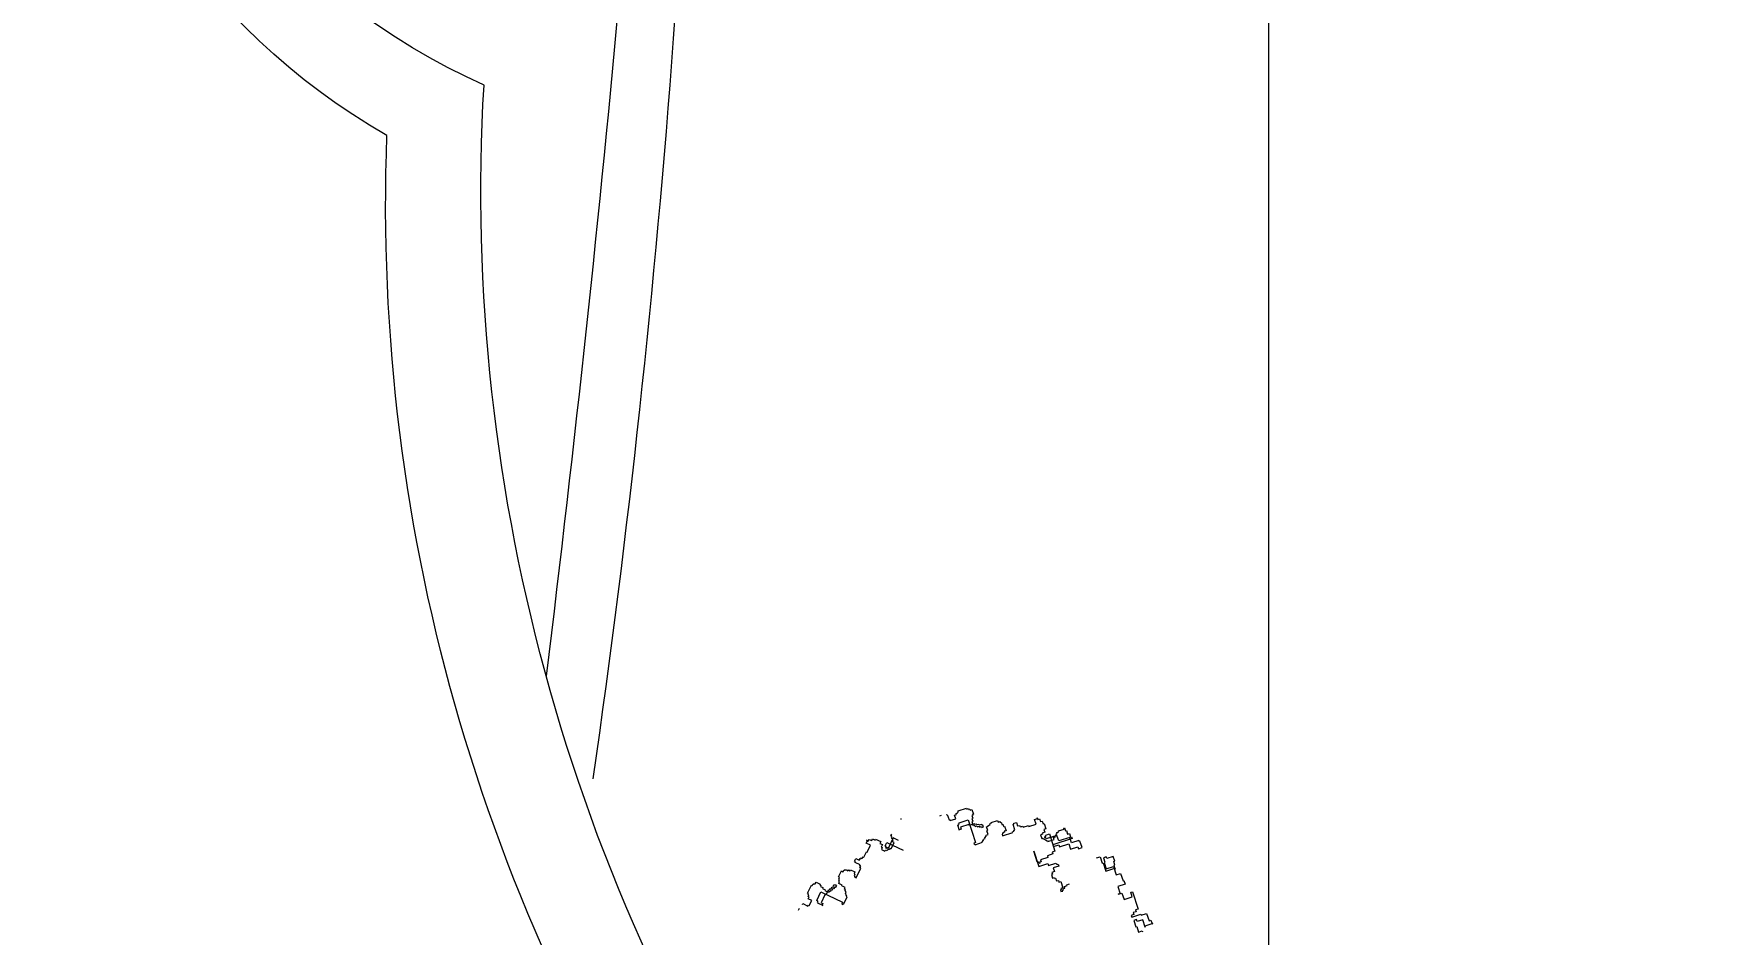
# Model space of a CAD drawing. Header units: millimetres. Extents: x 485872 to 486142, y -52344 to -52207.
# Drawn here: x 486096.1413 to 486096.4089, y -52333.9704 to -52333.8262 of the extents above; entities that cross this region are included whole.
import ezdxf

# ---------------------------------------------------------------- set-up
doc = ezdxf.new("R2010")
doc.units = ezdxf.units.MM
doc.header["$LTSCALE"] = 15
doc.header["$PDMODE"] = 2
doc.header["$PDSIZE"] = -10
doc.styles.get("Standard").update_dxf_attribs({"font": ''})
doc.styles.get('Standard').set_extended_font_data('Flux Architect', italic=True)
doc.dimstyles.get("Standard").update_dxf_attribs({"dimtxt": 0.2, "dimasz": 0.15, "dimexe": 0.1, "dimexo": 0.3, "dimgap": 0.1, "dimtad": 1, "dimzin": 0, "dimdsep": 46, "dimtxsty": 'Standard', "dimblk": 'ARCHTICK', "dimcen": 0.09, "dimdle": 0.1, "dimclrd": 4, "dimclrt": 2, "dimadec": 0, "dimazin": 0, "dimtfac": 1, "dimtofl": 0, "dimtmove": 0, "dimatfit": 3, "dimfxl": 1, "dimtfillclr": 1, "dimtolj": 1, "dimtzin": 0, "dimarcsym": 1})

# ---------------------------------------------------------------- blocks, each defined once
blk = doc.blocks.new('sf')
at = {"color": 84, "lineweight": 5}
for p, q in [((17785.65, 470973.15), (17785.38, 470972.31)), ((17786.21, 470972.97), (17785.65, 470973.15)), ((17786.39, 470973.52), (17786.21, 470972.97)), ((17786.3, 470973.25), (17786.39, 470973.52)), ((17787.14, 470972.98), (17786.3, 470973.25)), ((17786.69, 470971.58), (17787.14, 470972.98)), ((17798.44, 470972.71), (17798.26, 470972.16)), ((17800.4, 470972.08), (17798.44, 470972.71)), ((17807.43, 470972.89), (17805.18, 470965.92)), ((17806.29, 470976.03), (17805.84, 470974.64)), ((17805.84, 470974.64), (17806.12, 470974.55)), ((17806.12, 470974.55), (17806.03, 470974.27)), ((17806.03, 470974.27), (17806.31, 470974.18)), ((17806.31, 470974.18), (17806.04, 470973.34)), ((17806.04, 470973.34), (17806.32, 470973.25)), ((17806.32, 470973.25), (17806.05, 470972.42)), ((17806.85, 470975.85), (17806.29, 470976.03)), ((17806.94, 470976.13), (17806.85, 470975.85)), ((17807.21, 470976.04), (17806.94, 470976.13)), ((17807.3, 470976.32), (17807.21, 470976.04)), ((17807.86, 470976.14), (17807.3, 470976.32)), ((17810.22, 470971.99), (17807.43, 470972.89)), ((17807.95, 470976.42), (17807.86, 470976.14)), ((17810.46, 470975.61), (17807.95, 470976.42)), ((17810.37, 470975.33), (17810.46, 470975.61)), ((17810.65, 470975.24), (17810.37, 470975.33)), ((17810.56, 470974.96), (17810.65, 470975.24)), ((17811.12, 470974.78), (17810.56, 470974.96)), ((17811.03, 470974.5), (17811.12, 470974.78)), ((17811.59, 470974.32), (17811.03, 470974.5)), ((17811.23, 470973.21), (17811.59, 470974.32)), ((17812.9, 470972.67), (17811.23, 470973.21)), ((17812.99, 470972.94), (17812.9, 470972.67)), ((17813.27, 470972.85), (17812.99, 470972.94)), ((17813.81, 470974.53), (17813.27, 470972.85)), ((17814.09, 470974.44), (17813.81, 470974.53)), ((17816.13, 470974.09), (17815.57, 470974.27)), ((17828.03, 470973.29), (17827.94, 470973.01)), ((17775.88, 470967.68), (17775.7, 470967.13)), ((17776.16, 470967.59), (17775.88, 470967.68)), ((17776.52, 470968.71), (17776.16, 470967.59)), ((17777.08, 470968.53), (17776.52, 470968.71)), ((17777.44, 470969.64), (17777.08, 470968.53)), ((17777.72, 470969.55), (17777.44, 470969.64)), ((17777.99, 470970.39), (17777.72, 470969.55)), ((17778.27, 470970.3), (17777.99, 470970.39)), ((17778.18, 470970.02), (17778.27, 470970.3)), ((17779.85, 470969.48), (17778.18, 470970.02)), ((17779.76, 470969.2), (17779.85, 470969.48)), ((17780.32, 470969.02), (17779.76, 470969.2)), ((17779.79, 470966.42), (17780.33, 470968.1)), ((17780.23, 470968.74), (17780.32, 470969.02)), ((17780.51, 470968.65), (17780.23, 470968.74)), ((17780.33, 470968.1), (17783.67, 470967.02)), ((17780.42, 470968.37), (17780.51, 470968.65)), ((17780.7, 470968.28), (17780.42, 470968.37)), ((17780.61, 470968.01), (17780.7, 470968.28)), ((17780.88, 470967.92), (17780.61, 470968.01)), ((17780.8, 470967.64), (17780.88, 470967.92)), ((17781.35, 470967.46), (17780.8, 470967.64)), ((17782.64, 470968.58), (17780.93, 470963.29)), ((17783.75, 470968.22), (17782.64, 470968.58)), ((17783.66, 470967.94), (17783.75, 470968.22)), ((17783.94, 470967.85), (17783.66, 470967.94)), ((17783.67, 470967.02), (17783.85, 470967.57)), ((17784.28, 470971.75), (17783.74, 470970.07)), ((17783.74, 470970.07), (17784.29, 470969.89)), ((17783.85, 470967.57), (17783.94, 470967.85)), ((17784.13, 470967.48), (17783.85, 470967.57)), ((17783.85, 470967.57), (17784.13, 470967.48)), ((17784.29, 470969.89), (17784.02, 470969.06)), ((17784.02, 470969.06), (17784.86, 470968.79)), ((17784.55, 470971.66), (17784.28, 470971.75)), ((17784.82, 470972.49), (17784.55, 470971.66)), ((17784.86, 470968.79), (17784.77, 470968.51)), ((17784.77, 470968.51), (17785.33, 470968.33)), ((17785.38, 470972.31), (17784.82, 470972.49)), ((17785.33, 470968.33), (17784.97, 470967.21)), ((17788.92, 470970.86), (17786.69, 470971.58)), ((17789.01, 470971.14), (17788.92, 470970.86)), ((17790.68, 470970.6), (17789.01, 470971.14)), ((17790.77, 470970.88), (17790.68, 470970.6)), ((17791.33, 470970.7), (17790.77, 470970.88)), ((17791.42, 470970.98), (17791.33, 470970.7)), ((17791.7, 470970.89), (17791.42, 470970.98)), ((17791.79, 470971.17), (17791.7, 470970.89)), ((17792.35, 470970.99), (17791.79, 470971.17)), ((17792.7, 470972.1), (17792.35, 470970.99)), ((17793.54, 470971.83), (17792.7, 470972.1)), ((17793.19, 470969.79), (17793.73, 470971.46)), ((17793.47, 470969.7), (17793.19, 470969.79)), ((17793.38, 470969.42), (17793.47, 470969.7)), ((17793.94, 470969.24), (17793.38, 470969.42)), ((17793.45, 470971.55), (17793.54, 470971.83)), ((17793.73, 470971.46), (17793.45, 470971.55)), ((17793.85, 470968.97), (17793.94, 470969.24)), ((17796.92, 470967.98), (17793.85, 470968.97)), ((17796.33, 470970.93), (17795.88, 470969.54)), ((17795.88, 470969.54), (17796.44, 470969.36)), ((17796.61, 470970.84), (17796.33, 470970.93)), ((17796.44, 470969.36), (17796.35, 470969.08)), ((17796.35, 470969.08), (17796.91, 470968.9)), ((17796.79, 470971.4), (17796.61, 470970.84)), ((17797.07, 470971.31), (17796.79, 470971.4)), ((17796.91, 470968.9), (17796.82, 470968.62)), ((17796.82, 470968.62), (17797.1, 470968.53)), ((17797.1, 470968.53), (17796.92, 470967.98)), ((17797.34, 470972.15), (17797.07, 470971.31)), ((17797.62, 470972.06), (17797.34, 470972.15)), ((17797.71, 470972.34), (17797.62, 470972.06)), ((17798.26, 470972.16), (17797.71, 470972.34)), ((17800.31, 470971.8), (17800.4, 470972.08)), ((17800.86, 470971.63), (17800.31, 470971.8)), ((17800.77, 470971.35), (17800.86, 470971.63)), ((17801.33, 470971.17), (17800.77, 470971.35)), ((17801.24, 470970.89), (17801.33, 470971.17)), ((17801.8, 470970.71), (17801.24, 470970.89)), ((17801.36, 470968.39), (17801.72, 470969.5)), ((17801.92, 470968.21), (17801.36, 470968.39)), ((17801.44, 470969.59), (17801.8, 470970.71)), ((17801.72, 470969.5), (17801.44, 470969.59)), ((17801.83, 470967.93), (17801.92, 470968.21)), ((17802.11, 470967.84), (17801.83, 470967.93)), ((17802.02, 470967.56), (17802.11, 470967.84)), ((17802.3, 470967.47), (17802.02, 470967.56)), ((17802.73, 470970.72), (17802.91, 470971.27)), ((17803.29, 470970.54), (17802.73, 470970.72)), ((17802.91, 470971.27), (17803.19, 470971.18)), ((17803.19, 470971.18), (17803.28, 470971.46)), ((17803.28, 470971.46), (17804.11, 470971.19)), ((17803.37, 470970.82), (17803.29, 470970.54)), ((17803.93, 470970.64), (17803.37, 470970.82)), ((17804.02, 470970.91), (17803.93, 470970.64)), ((17804.58, 470970.73), (17804.02, 470970.91)), ((17804.11, 470971.19), (17804.2, 470971.47)), ((17804.2, 470971.47), (17804.76, 470971.29)), ((17804.67, 470971.01), (17804.58, 470970.73)), ((17805.23, 470970.83), (17804.67, 470971.01)), ((17804.76, 470971.29), (17804.85, 470971.57)), ((17804.85, 470971.57), (17805.41, 470971.39)), ((17805.32, 470971.11), (17805.23, 470970.83)), ((17805.6, 470971.02), (17805.32, 470971.11)), ((17805.41, 470971.39), (17805.5, 470971.67)), ((17805.5, 470971.67), (17807.17, 470971.13)), ((17805.69, 470971.3), (17805.6, 470971.02)), ((17805.97, 470971.21), (17805.69, 470971.3)), ((17806.33, 470972.33), (17805.97, 470971.21)), ((17806.05, 470972.42), (17806.33, 470972.33)), ((17807.17, 470971.13), (17807.26, 470971.41)), ((17807.26, 470971.41), (17809.77, 470970.6)), ((17809.77, 470970.6), (17809.59, 470970.04)), ((17809.59, 470970.04), (17810.15, 470969.86)), ((17810.06, 470969.58), (17810.6, 470971.25)), ((17810.13, 470971.71), (17810.22, 470971.99)), ((17810.41, 470971.62), (17810.13, 470971.71)), ((17810.32, 470971.34), (17810.41, 470971.62)), ((17810.6, 470971.25), (17810.32, 470971.34)), ((17830.59, 470967.46), (17830.86, 470967.58)), ((17830.73, 470967.85), (17831, 470967.97)), ((17830.86, 470967.58), (17830.73, 470967.85)), ((17831, 470967.97), (17830.75, 470968.5)), ((17772.67, 470964.41), (17773.3, 470966.36)), ((17773.79, 470964.05), (17772.67, 470964.41)), ((17773.3, 470966.36), (17773.58, 470966.27)), ((17773.58, 470966.27), (17773.67, 470966.55)), ((17773.67, 470966.55), (17775.9, 470965.83)), ((17773.97, 470964.61), (17773.79, 470964.05)), ((17776.2, 470963.89), (17773.97, 470964.61)), ((17775.7, 470967.13), (17781.56, 470965.24)), ((17775.9, 470965.83), (17776.44, 470967.5)), ((17776.74, 470965.56), (17776.2, 470963.89)), ((17776.44, 470967.5), (17779.79, 470966.42)), ((17779.53, 470964.66), (17776.74, 470965.56)), ((17779.71, 470965.22), (17779.53, 470964.66)), ((17781.38, 470964.68), (17779.71, 470965.22)), ((17780.93, 470963.29), (17781.77, 470963.02)), ((17781.17, 470966.9), (17781.35, 470967.46)), ((17783.13, 470966.27), (17781.17, 470966.9)), ((17781.56, 470965.24), (17781.38, 470964.68)), ((17781.77, 470963.02), (17781.59, 470962.46)), ((17781.59, 470962.46), (17783.26, 470961.92)), ((17783.22, 470966.55), (17783.13, 470966.27)), ((17783.49, 470966.46), (17783.22, 470966.55)), ((17783.58, 470966.74), (17783.49, 470966.46)), ((17783.86, 470966.65), (17783.58, 470966.74)), ((17783.95, 470966.93), (17783.86, 470966.65)), ((17784.23, 470966.84), (17783.95, 470966.93)), ((17784.32, 470967.12), (17784.23, 470966.84)), ((17784.6, 470967.03), (17784.32, 470967.12)), ((17784.69, 470967.3), (17784.6, 470967.03)), ((17784.97, 470967.21), (17784.69, 470967.3)), ((17787.42, 470963.35), (17785.89, 470958.61)), ((17786.34, 470960), (17787.42, 470963.35)), ((17802.21, 470967.19), (17802.3, 470967.47)), ((17802.76, 470967.01), (17802.21, 470967.19)), ((17802.67, 470966.73), (17802.76, 470967.01)), ((17802.95, 470966.64), (17802.67, 470966.73)), ((17802.86, 470966.37), (17802.95, 470966.64)), ((17803.14, 470966.28), (17802.86, 470966.37)), ((17803.05, 470966), (17803.14, 470966.28)), ((17805.28, 470965.28), (17803.05, 470966)), ((17805.18, 470965.92), (17805.74, 470965.74)), ((17805.37, 470965.56), (17805.28, 470965.28)), ((17805.65, 470965.47), (17805.37, 470965.56)), ((17805.74, 470965.74), (17805.65, 470965.47)), ((17832.27, 470965.98), (17827.24, 470963.6)), ((17828.74, 470966.58), (17830.33, 470967.33)), ((17830.04, 470965.9), (17830.57, 470966.15)), ((17830.91, 470964.04), (17830.04, 470965.9)), ((17830.32, 470966.68), (17830.58, 470966.8)), ((17830.57, 470966.15), (17830.32, 470966.68)), ((17830.33, 470967.33), (17831.83, 470964.15)), ((17830.46, 470967.07), (17830.72, 470967.19)), ((17830.58, 470966.8), (17830.46, 470967.07)), ((17830.72, 470967.19), (17830.59, 470967.46)), ((17831.18, 470964.17), (17830.91, 470964.04)), ((17831.3, 470963.9), (17831.18, 470964.17)), ((17831.57, 470964.03), (17831.3, 470963.9)), ((17831.69, 470963.76), (17831.57, 470964.03)), ((17831.96, 470963.89), (17831.69, 470963.76)), ((17831.83, 470964.15), (17832.36, 470964.4)), ((17832.08, 470963.62), (17831.96, 470963.89)), ((17832.35, 470963.75), (17832.08, 470963.62)), ((17832.77, 470964.92), (17832.27, 470965.98)), ((17832.47, 470963.48), (17832.35, 470963.75)), ((17832.36, 470964.4), (17832.63, 470964.53)), ((17832.36, 470964.4), (17832.49, 470964.14)), ((17832.49, 470964.14), (17832.36, 470964.4)), ((17832.74, 470963.61), (17832.47, 470963.48)), ((17832.5, 470964.79), (17832.77, 470964.92)), ((17832.63, 470964.53), (17832.5, 470964.79)), ((17832.86, 470963.34), (17832.74, 470963.61)), ((17833.92, 470963.84), (17832.86, 470963.34)), ((17834.36, 470965.67), (17833.56, 470965.29)), ((17833.56, 470965.29), (17833.94, 470964.5)), ((17833.94, 470964.5), (17833.67, 470964.37)), ((17833.67, 470964.37), (17833.92, 470963.84)), ((17835.69, 470966.95), (17834.1, 470966.2)), ((17834.1, 470966.2), (17834.36, 470965.67)), ((17835.82, 470966.68), (17835.69, 470966.95)), ((17836.61, 470967.06), (17835.82, 470966.68)), ((17836.86, 470966.53), (17836.61, 470967.06)), ((17837.66, 470966.91), (17836.86, 470966.53)), ((17837.22, 470965.08), (17838.55, 470965.71)), ((17838.23, 470962.96), (17837.22, 470965.08)), ((17837.91, 470966.38), (17837.66, 470966.91)), ((17838.44, 470966.63), (17837.91, 470966.38)), ((17838.17, 470966.5), (17838.44, 470966.63)), ((17838.55, 470965.71), (17838.17, 470966.5)), ((17838.49, 470963.09), (17838.23, 470962.96)), ((17839.24, 470961.5), (17838.49, 470963.09)), ((17763.09, 470958.58), (17762.28, 470956.07)), ((17762.54, 470957.83), (17762.9, 470958.95)), ((17762.63, 470958.11), (17762.54, 470957.83)), ((17762.63, 470959.04), (17762.98, 470960.15)), ((17762.9, 470958.95), (17762.63, 470959.04)), ((17765.42, 470957.21), (17762.63, 470958.11)), ((17762.71, 470960.24), (17763.16, 470961.63)), ((17762.98, 470960.15), (17762.71, 470960.24)), ((17765.32, 470957.86), (17763.09, 470958.58)), ((17763.16, 470961.63), (17765.11, 470961.01)), ((17765.11, 470961.01), (17765.29, 470961.56)), ((17765.29, 470961.56), (17766.12, 470961.29)), ((17765.95, 470959.81), (17765.32, 470957.86)), ((17766.23, 470959.72), (17765.42, 470957.21)), ((17766.12, 470961.29), (17765.67, 470959.9)), ((17765.67, 470959.9), (17765.95, 470959.81)), ((17766.51, 470959.63), (17766.23, 470959.72)), ((17767.14, 470961.58), (17766.51, 470959.63)), ((17768.26, 470961.22), (17767.14, 470961.58)), ((17779.95, 470959.29), (17779.77, 470958.74)), ((17779.77, 470958.74), (17781.45, 470958.2)), ((17780.23, 470959.2), (17779.95, 470959.29)), ((17780.32, 470959.48), (17780.23, 470959.2)), ((17780.6, 470959.39), (17780.32, 470959.48)), ((17780.69, 470959.67), (17780.6, 470959.39)), ((17782.92, 470958.95), (17780.69, 470959.67)), ((17781.45, 470958.2), (17781.09, 470957.08)), ((17783.1, 470959.51), (17782.92, 470958.95)), ((17783.26, 470961.92), (17783.08, 470961.36)), ((17783.08, 470961.36), (17785.31, 470960.64)), ((17785.89, 470958.61), (17783.1, 470959.51)), ((17785.31, 470960.64), (17785.13, 470960.08)), ((17785.13, 470960.08), (17785.69, 470959.9)), ((17785.69, 470959.9), (17785.6, 470959.63)), ((17785.6, 470959.63), (17785.88, 470959.54)), ((17785.88, 470959.54), (17786.06, 470960.09)), ((17786.06, 470960.09), (17786.34, 470960)), ((17839.51, 470961.62), (17839.24, 470961.5)), ((17839.76, 470961.09), (17839.51, 470961.62)), ((17840.02, 470961.22), (17839.76, 470961.09)), ((17840.15, 470960.95), (17840.02, 470961.22)), ((17840.41, 470961.08), (17840.15, 470960.95)), ((17840.22, 470958.07), (17840.48, 470958.19)), ((17841.59, 470955.15), (17840.22, 470958.07)), ((17840.23, 470958.72), (17840.49, 470958.85)), ((17840.48, 470958.19), (17840.23, 470958.72)), ((17840.37, 470959.11), (17841.96, 470959.86)), ((17840.49, 470958.85), (17840.37, 470959.11)), ((17840.66, 470960.55), (17840.41, 470961.08)), ((17841.72, 470961.05), (17840.66, 470960.55)), ((17842.1, 470960.25), (17841.72, 470961.05)), ((17841.83, 470960.13), (17842.1, 470960.25)), ((17841.96, 470959.86), (17841.83, 470960.13)), ((17843.35, 470957.6), (17842.03, 470956.98)), ((17843.48, 470957.34), (17843.35, 470957.6)), ((17844, 470957.59), (17843.48, 470957.34)), ((17844.13, 470957.32), (17844, 470957.59)), ((17844.92, 470957.7), (17844.13, 470957.32)), ((17845.05, 470957.43), (17844.92, 470957.7)), ((17845.31, 470957.56), (17845.05, 470957.43)), ((17845.56, 470957.03), (17845.31, 470957.56)), ((17759.89, 470954.38), (17759.53, 470953.27)), ((17759.53, 470953.27), (17761.76, 470952.55)), ((17760.17, 470954.29), (17759.89, 470954.38)), ((17760.89, 470956.52), (17760.17, 470954.29)), ((17762.28, 470956.07), (17760.89, 470956.52)), ((17761.76, 470952.55), (17761.04, 470950.32)), ((17777.33, 470953.06), (17776.49, 470953.33)), ((17777.24, 470952.79), (17777.33, 470953.06)), ((17778.07, 470952.52), (17777.24, 470952.79)), ((17777.89, 470951.96), (17778.07, 470952.52)), ((17779.17, 470954.01), (17778.54, 470952.06)), ((17779.73, 470953.83), (17779.17, 470954.01)), ((17779.91, 470954.39), (17779.73, 470953.83)), ((17780.47, 470954.21), (17779.91, 470954.39)), ((17780.74, 470955.04), (17780.47, 470954.21)), ((17781.01, 470954.95), (17780.74, 470955.04)), ((17781.1, 470955.23), (17781.01, 470954.95)), ((17781.09, 470957.08), (17781.92, 470956.81)), ((17781.66, 470955.05), (17781.1, 470955.23)), ((17782.02, 470956.17), (17781.66, 470955.05)), ((17781.92, 470956.81), (17781.74, 470956.26)), ((17781.74, 470956.26), (17782.02, 470956.17)), ((17842.12, 470955.4), (17841.59, 470955.15)), ((17842.26, 470955.79), (17842, 470955.67)), ((17842, 470955.67), (17842.12, 470955.4)), ((17842.28, 470956.45), (17842.01, 470956.32)), ((17842.01, 470956.32), (17842.26, 470955.79)), ((17842.03, 470956.98), (17842.28, 470956.45)), ((17844.94, 470952.19), (17845.99, 470952.69)), ((17846.09, 470957.28), (17845.56, 470957.03)), ((17845.87, 470952.96), (17846.93, 470953.46)), ((17845.99, 470952.69), (17845.87, 470952.96)), ((17846.97, 470955.42), (17846.09, 470957.28)), ((17846.68, 470953.99), (17846.94, 470954.11)), ((17846.93, 470953.46), (17846.68, 470953.99)), ((17846.69, 470954.64), (17846.96, 470954.77)), ((17846.94, 470954.11), (17846.69, 470954.64)), ((17846.71, 470955.3), (17846.97, 470955.42)), ((17846.96, 470954.77), (17846.71, 470955.3)), ((17847.57, 470952.79), (17848.1, 470953.04)), ((17847.82, 470952.26), (17847.57, 470952.79)), ((17848.08, 470952.39), (17847.82, 470952.26)), ((17848.33, 470951.86), (17848.08, 470952.39)), ((17848.1, 470953.04), (17848.22, 470952.78)), ((17848.22, 470952.78), (17848.49, 470952.9)), ((17848.49, 470952.9), (17848.86, 470952.11)), ((17848.86, 470952.11), (17849.13, 470952.23)), ((17849.13, 470952.23), (17849.38, 470951.7)), ((17852.54, 470952.55), (17851.75, 470952.17)), ((17852.68, 470952.94), (17852.42, 470952.81)), ((17852.42, 470952.81), (17852.54, 470952.55)), ((17853.88, 470953.83), (17852.56, 470953.2)), ((17852.56, 470953.2), (17852.68, 470952.94)), ((17854.13, 470953.3), (17853.88, 470953.83)), ((17854.39, 470953.42), (17854.13, 470953.3)), ((17854.52, 470953.16), (17854.39, 470953.42)), ((17854.78, 470953.28), (17854.52, 470953.16)), ((17855.03, 470952.75), (17854.78, 470953.28)), ((17855.3, 470952.88), (17855.03, 470952.75)), ((17856.43, 470950.49), (17855.3, 470952.88)), ((17757.24, 470950.93), (17755.53, 470945.63)), ((17757.8, 470950.75), (17757.24, 470950.93)), ((17757.35, 470949.36), (17757.8, 470950.75)), ((17759.86, 470948.55), (17757.35, 470949.36)), ((17760.49, 470950.5), (17759.86, 470948.55)), ((17761.6, 470950.14), (17760.49, 470950.5)), ((17761.04, 470950.32), (17761.6, 470950.14)), ((17778.45, 470951.78), (17777.89, 470951.96)), ((17778.36, 470951.5), (17778.45, 470951.78)), ((17778.64, 470951.41), (17778.36, 470951.5)), ((17778.54, 470952.06), (17779.1, 470951.88)), ((17778.55, 470951.13), (17778.64, 470951.41)), ((17779.11, 470950.95), (17778.55, 470951.13)), ((17779.1, 470951.88), (17779.01, 470951.6)), ((17779.01, 470951.6), (17779.29, 470951.51)), ((17779.29, 470951.51), (17779.11, 470950.95)), ((17844.35, 470949.32), (17844.61, 470949.45)), ((17845.35, 470947.2), (17844.35, 470949.32)), ((17844.49, 470949.71), (17844.75, 470949.84)), ((17844.61, 470949.45), (17844.49, 470949.71)), ((17844.63, 470950.1), (17844.89, 470950.23)), ((17844.75, 470949.84), (17844.63, 470950.1)), ((17844.64, 470950.76), (17844.91, 470950.88)), ((17844.89, 470950.23), (17844.64, 470950.76)), ((17844.78, 470951.15), (17845.05, 470951.27)), ((17844.91, 470950.88), (17844.78, 470951.15)), ((17844.92, 470951.54), (17845.19, 470951.66)), ((17845.05, 470951.27), (17844.92, 470951.54)), ((17845.19, 470951.66), (17844.94, 470952.19)), ((17845.62, 470947.33), (17845.35, 470947.2)), ((17845.74, 470947.06), (17845.62, 470947.33)), ((17846.01, 470947.19), (17845.74, 470947.06)), ((17852.37, 470950.85), (17845.75, 470947.72)), ((17845.75, 470947.72), (17846.01, 470947.19)), ((17848.6, 470951.98), (17848.33, 470951.86)), ((17848.85, 470951.45), (17848.6, 470951.98)), ((17849.11, 470951.58), (17848.85, 470951.45)), ((17849.36, 470951.05), (17849.11, 470951.58)), ((17849.63, 470951.17), (17849.36, 470951.05)), ((17849.38, 470951.7), (17849.64, 470951.83)), ((17849.75, 470950.91), (17849.63, 470951.17)), ((17849.64, 470951.83), (17849.89, 470951.3)), ((17850.02, 470951.03), (17849.75, 470950.91)), ((17849.89, 470951.3), (17850.16, 470951.42)), ((17850.14, 470950.77), (17850.02, 470951.03)), ((17851.2, 470951.27), (17850.14, 470950.77)), ((17850.16, 470951.42), (17850.91, 470949.83)), ((17850.91, 470949.83), (17851.17, 470949.96)), ((17851.87, 470951.91), (17851.08, 470951.53)), ((17851.08, 470951.53), (17851.2, 470951.27)), ((17851.17, 470949.96), (17852.3, 470947.57)), ((17851.75, 470952.17), (17851.87, 470951.91)), ((17851.76, 470946.67), (17853.35, 470947.42)), ((17852.3, 470947.57), (17851.77, 470947.32)), ((17851.77, 470947.32), (17852.02, 470946.79)), ((17853.63, 470948.2), (17852.37, 470950.85)), ((17853.22, 470947.68), (17853.49, 470947.81)), ((17853.35, 470947.42), (17853.22, 470947.68)), ((17853.36, 470948.07), (17853.63, 470948.2)), ((17853.49, 470947.81), (17853.36, 470948.07)), ((17855.2, 470948.29), (17856.26, 470948.79)), ((17855.95, 470946.7), (17855.2, 470948.29)), ((17856.01, 470949.32), (17856.27, 470949.45)), ((17856.26, 470948.79), (17856.01, 470949.32)), ((17856.02, 470949.98), (17856.29, 470950.1)), ((17856.27, 470949.45), (17856.02, 470949.98)), ((17856.16, 470950.37), (17856.43, 470950.49)), ((17856.29, 470950.1), (17856.16, 470950.37)), ((17857.93, 470947.31), (17856.34, 470946.56)), ((17858.05, 470947.05), (17857.93, 470947.31)), ((17751.67, 470942.26), (17751.31, 470941.15)), ((17752.23, 470942.08), (17751.67, 470942.26)), ((17752.95, 470944.31), (17752.23, 470942.08)), ((17754.62, 470943.77), (17752.95, 470944.31)), ((17753.45, 470940.15), (17754.17, 470942.38)), ((17754.17, 470942.38), (17755.85, 470941.84)), ((17754.71, 470944.05), (17754.62, 470943.77)), ((17757.5, 470943.15), (17754.71, 470944.05)), ((17755.53, 470945.63), (17756.37, 470945.36)), ((17755.85, 470941.84), (17756.03, 470942.4)), ((17756.03, 470942.4), (17756.86, 470942.13)), ((17756.37, 470945.36), (17756.19, 470944.81)), ((17756.19, 470944.81), (17757.02, 470944.54)), ((17756.86, 470942.13), (17756.23, 470940.18)), ((17757.02, 470944.54), (17756.84, 470943.98)), ((17756.84, 470943.98), (17757.68, 470943.71)), ((17757.68, 470943.71), (17757.5, 470943.15)), ((17852.02, 470946.79), (17851.76, 470946.67)), ((17856.22, 470946.83), (17855.95, 470946.7)), ((17856.34, 470946.56), (17856.22, 470946.83)), ((17859.2, 470945.32), (17858.95, 470945.85)), ((17751.03, 470941.24), (17753.54, 470940.43)), ((17751.31, 470941.15), (17751.03, 470941.24)), ((17753.54, 470940.43), (17753.45, 470940.15)), ((17754.3, 470938.95), (17754.21, 470938.68)), ((17755.42, 470938.59), (17754.3, 470938.95)), ((17755.96, 470940.27), (17755.42, 470938.59)), ((17756.23, 470940.18), (17755.96, 470940.27))]:
    blk.add_line(p, q, dxfattribs=at)
at = {"color": 43, "lineweight": 5}
for centre, radius, start, end in [((21170.44, 471452.35), 3281.85, 180.24354, 188.18021), ((24701.72, 471849.47), 6816.53, 183.430024, 187.017115), ((17862.18, 471401.39), 224.45, 294.4892, 344.2829), ((17882.52, 471360.61), 206.06, 299.772, 353.4655), ((17395.22, 471164.83), 560.93, 325.1399, 3.3011), ((17424.31, 471160.68), 560.93, 325.1399, 2.1534)]:
    blk.add_arc(centre, radius, start, end, dxfattribs=at)
blk = doc.blocks.new('_ArchTick')
at = {"color": 0, "const_width": 0.15}
blk.add_lwpolyline([(-0.5, -0.5), (0.5, 0.5)], dxfattribs=at)
blk = doc.blocks.new('*D198')
at = {"color": 4, "linetype": 'Continuous', "lineweight": -2, "transparency": 16777216}
blk.add_line((486091.33963, -52334.47664), (486091.33963, -52331.62664), dxfattribs=at)
at = {"color": 0, "linetype": 'Continuous', "lineweight": -2, "transparency": 16777216}
for p, q in [((486096.10886, -52331.72664), (486091.23963, -52331.72664)), ((486096.10886, -52334.37664), (486091.23963, -52334.37664))]:
    blk.add_line(p, q, dxfattribs=at)
at = {"layer": 'Defpoints', "color": 0, "linetype": 'Continuous', "lineweight": 13, "transparency": 16777216}
for p in [(486091.33963, -52331.72664), (486096.40886, -52331.72664), (486096.40886, -52334.37664)]:
    blk.add_point(p, dxfattribs=at)
at = {"color": 4, "linetype": 'Continuous', "lineweight": -2, "transparency": 16777216, "xscale": 0.15, "yscale": 0.15, "zscale": 0.15}
for p, rotation in [((486091.33963, -52331.72664), 90), ((486091.33963, -52334.37664), 270)]:
    blk.add_blockref('_ArchTick', p, dxfattribs=dict(at, rotation=rotation))
at = {"color": 2, "linetype": 'Continuous', "lineweight": 13, "transparency": 16777216, "insert": (486091.13744, -52333.05164), "char_height": 0.2, "attachment_point": 5, "rotation": 90}
blk.add_mtext('\\A1;2.65', dxfattribs=at)

msp = doc.modelspace()

# ---------------------------------------------------------------- linework, layer by layer
at = {"linetype": 'Continuous', "lineweight": 13}
msp.add_line((486096.33886, -52340.89099), (486096.33886, -52333.61595), dxfattribs=at)

# ---------------------------------------------------------------- block references
at = {"lineweight": 5, "xscale": -0.0005240255359560251, "yscale": 0.0005240255359560251, "zscale": 0.0005240255359560251}
msp.add_blockref('sf', (486105.62231, -52580.75383), dxfattribs=at)

# ---------------------------------------------------------------- dimensions: what is measured, and where the dimension line sits
at = {"linetype": 'Continuous', "lineweight": 13}
dim = msp.add_linear_dim(base=(486091.33963, -52331.72664), p1=(486096.40886, -52334.37664), p2=(486096.40886, -52331.72664), angle=90, dimstyle='Standard', override={"dimtmove": 1}, dxfattribs=at)
dim.commit()
dim.dimension.update_dxf_attribs({"geometry": '*D198', "text_midpoint": (486091.13744, -52333.05164)})

doc.saveas('drawing.dxf')
